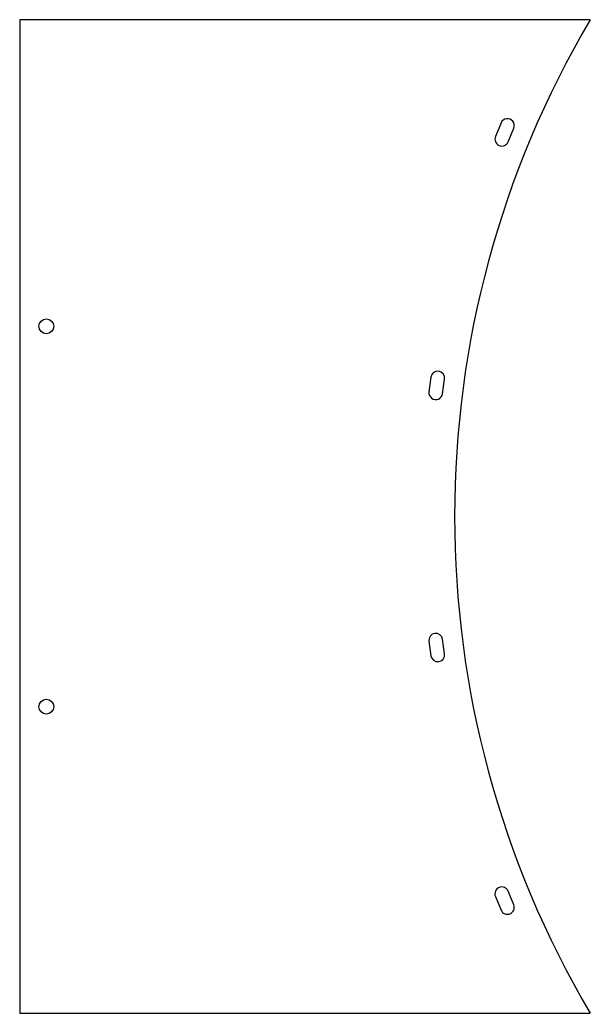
# Model space of a CAD drawing. Header units: millimetres. Extents: x 1437 to 1977, y 473 to 1413.
import ezdxf

# ---------------------------------------------------------------- set-up
doc = ezdxf.new("R2010")
doc.units = ezdxf.units.MM

msp = doc.modelspace()

# ---------------------------------------------------------------- linework, layer by layer
for p, q in [((1977.14, 1412.83), (1437.34, 1412.83)), ((1437.34, 1412.83), (1437.34, 472.83)), ((1437.34, 472.83), (1977.14, 472.83))]:
    msp.add_line(p, q)
for points in [[(1887.48, 1302.43, 1), (1899.49, 1297.45), (1904.85, 1310.39, 1), (1892.84, 1315.36)], [(1824.61, 1060.77, 1), (1837.5, 1059.07), (1839.33, 1072.95, 1), (1826.44, 1074.65)], [(1826.43, 811.07, 1), (1839.32, 812.77), (1837.49, 826.65, 1), (1824.6, 824.95)], [(1892.81, 570.36, 1), (1904.82, 575.33), (1899.46, 588.26, 1), (1887.45, 583.29)]]:
    msp.add_lwpolyline(points, format="xyb", close=True)
for centre in [(1462.34, 1122.83), (1462.34, 762.83)]:
    msp.add_circle(centre, 7)
msp.add_arc((2773.84, 942.83), 925, 149.46211, 210.53789)

doc.saveas('drawing.dxf')
